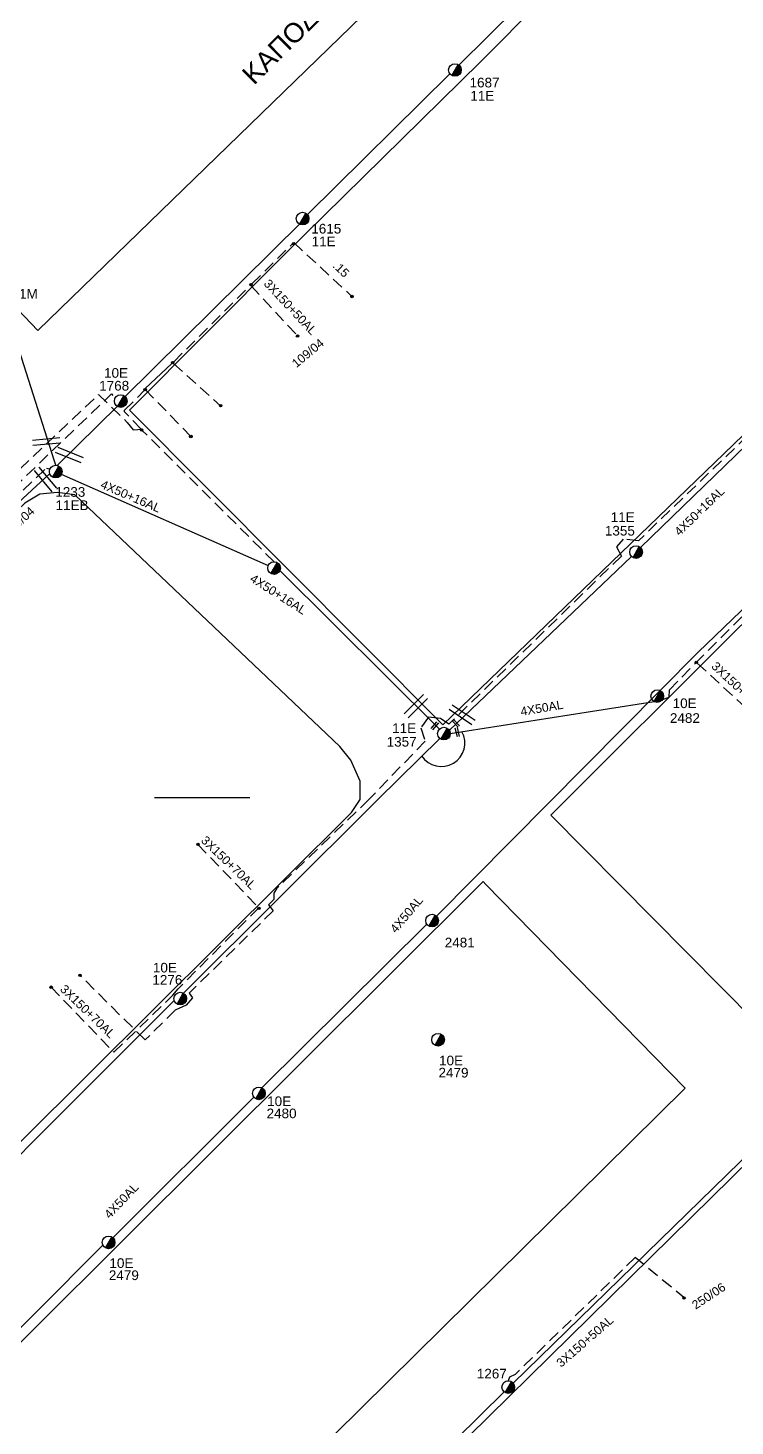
# Model space of a CAD drawing. Header units: millimetres. Extents: x -2238 to -1136, y 747 to 1272.
# Drawn here: x -1761.1 to -1685.9, y 942.5 to 1091.1 of the extents above; entities that cross this region are included whole.
import ezdxf

# ---------------------------------------------------------------- set-up
doc = ezdxf.new("R2010")
doc.units = ezdxf.units.MM
doc.linetypes.add('DASHED', pattern=[19.05, 12.7, -6.35])
for name, color, linetype in [('Άγνωστα', 7, 'Continuous'), ('Γέφυρες Εναέριου Δικτύου', 7, 'Continuous'), ('Γυμνά εναέρια ΧΤ (3Φ)   4x50AL', 7, 'Continuous'), ('Γυμνά εναέρια ΧΤ και ΦΟΠ (3Φ)   4x50+16AL', 7, 'Continuous'), ('Επιγραφές - Σχήματα', 7, 'Continuous'), ('Καλώδια ΧΤ   3x150+50AL', 7, 'DASHED'), ('Καλώδια ΧΤ   3x150+70AL', 7, 'DASHED'), ('Μηχανική τομή', 7, 'Continuous'), ('Στύλος ΦΜ', 7, 'Continuous'), ('Στύλος ΦΜ @ 1', 7, 'Continuous'), ('Συνδέσεις', 7, 'Continuous'), ('Τομή', 7, 'Continuous'), ('Υπόβαθρο ΔΕΗ', 7, 'Continuous'), ('Υπόγεια καλώδια Δικτύου ΧΤ και Παρ. ΧΤ - 3X150+70 AL', 7, 'DASHED'), ('Υπόγεια καλώδια Παροχών ΧΤ   .15', 7, 'DASHED')]:
    doc.layers.add(name, color=color, linetype=linetype)
doc.styles.get("Standard").update_dxf_attribs({"font": 'ARIAL.TTF'})
doc.linetypes.add('SYN_LINE', pattern='A,0.5,-0.0001,["/\\/\\/\\/",Standard,S=0.1,R=0,X=0,Y=-0.05],-0.25', length=0.7501)

# ---------------------------------------------------------------- blocks, each defined once
blk = doc.blocks.new('ΥΠΑΡΧΩΝ ΤΣΙΜΕΝΤΕΝΙΟΣ ΣΤΥΛΟΣ')
at = {"layer": 'Στύλος ΦΜ'}
blk.add_hatch(color=256, dxfattribs=at).paths.add_polyline_path([(-1.29, -2.28, 0.574793), (2.62, 0, 0.268822), (1.3, 2.27)])
blk.add_line((-1.29, -2.28), (1.3, 2.27), dxfattribs=at)
blk.add_circle((0, 0), 2.62, dxfattribs=at)
at = {"layer": 'Στύλος ΦΜ', "flags": 4}
for tag, p in [('ΑΡΙΘΜΟΣ', (-4.68, 8.05)), ('ΤΥΠΟΣ', (-4.91, 3.03))]:
    blk.add_attdef(tag, p, '', height=4, dxfattribs=at)
blk = doc.blocks.new('ΤΟΜΗ')
at = {"layer": 'Τομή', "ltscale": 40}
for p, q in [((-5.68, 0), (5.68, 0)), ((5.68, -2.33), (-5.68, -2.33))]:
    blk.add_line(p, q, dxfattribs=at)
blk = doc.blocks.new('_ΣΥΝΔΕΣΗ')
at = {"layer": 'Συνδέσεις', "linetype": 'SYN_LINE', "ltscale": 40}
blk.add_hatch(color=256, dxfattribs=at).paths.add_polyline_path([(0.5, -0.01, 1), (-0.5, -0.01, 1)])
at = {"layer": 'Συνδέσεις'}
blk.add_circle((0, -0.01), 0.5, dxfattribs=at)
blk = doc.blocks.new('ΜΗΧΑΝΙΚΗ ΤΟΜΗ')
at = {"layer": 'Μηχανική τομή', "ltscale": 40}
for p, q in [((-1.89, 0.78), (1.89, 0.78)), ((1.89, 0), (-1.89, 0))]:
    blk.add_line(p, q, dxfattribs=at)

msp = doc.modelspace()

# ---------------------------------------------------------------- linework, layer by layer
at = {"layer": 'Άγνωστα', "color": 173, "lineweight": -2, "ltscale": 0.1}
for points in [[(-1715.31, 1087.14), (-1702.86, 1099.44)], [(-1731.39, 1071.26), (-1716.26, 1086.21)]]:
    msp.add_lwpolyline(points, dxfattribs=at)
at = {"layer": 'Άγνωστα', "color": 2, "linetype": 'DASHED', "lineweight": -2, "ltscale": 0.1}
for points in [[(-1737.29, 1063.89), (-1732.97, 1068.14)], [(-1745.6, 1055.6), (-1737.47, 1063.71)], [(-1745.61, 1055.43), (-1740.61, 1050.93)], [(-1749.07, 1048.45), (-1750.81, 1050.28), (-1750.81, 1050.45), (-1748.72, 1052.54)], [(-1748.63, 1052.64), (-1743.77, 1047.66)], [(-1734.93, 1034.34), (-1748.9, 1048.26)]]:
    msp.add_lwpolyline(points, dxfattribs=at)
at = {"layer": 'Άγνωστα', "color": 173, "linetype": 'DASHED', "lineweight": -2, "ltscale": 0.1}
msp.add_lwpolyline([(-1676.4, 1055.64), (-1696.2, 1036.58), (-1697.82, 1036.76), (-1698.55, 1035.92), (-1698.03, 1034.94), (-1716.37, 1017.08), (-1717.25, 1017.7), (-1718.51, 1017.82), (-1719.33, 1016.7), (-1718.87, 1015.27), (-1724.85, 1009.09), (-1734.64, 999.64), (-1734.96, 999.11), (-1734.96, 998.46), (-1735.54, 997.88), (-1735.03, 997.24), (-1743.97, 988.48), (-1743.61, 988.01), (-1744.29, 987.22), (-1745.44, 986.69), (-1748.64, 983.52), (-1755.61, 990.45)], dxfattribs=at)
at = {"layer": 'Άγνωστα', "color": 2, "lineweight": -2, "ltscale": 0.1}
msp.add_lwpolyline([(-1748.63, 1052.76), (-1745.79, 1055.43)], dxfattribs=at)
at = {"layer": 'Άγνωστα', "color": 30, "lineweight": -2, "ltscale": 0.1}
msp.add_lwpolyline([(-1717.32, 1015.56), (-1717.32, 1015.56), (-1723.89, 1009.09), (-1744.57, 988.49)], dxfattribs=at)
at = {"layer": 'Άγνωστα', "color": 30, "ltscale": 0.1}
msp.add_lwpolyline([(-1777.35, 955.9), (-1745.55, 987.7)], dxfattribs=at)
at = {"layer": 'Γέφυρες Εναέριου Δικτύου', "lineweight": -2, "ltscale": 0.1}
msp.add_lwpolyline([(-1719.25, 1013.7, 0.958776), (-1714.97, 1016.28, -4.417758)], format="xyb", dxfattribs=at)
at = {"layer": 'Γυμνά εναέρια ΧΤ (3Φ)   4x50AL', "color": 30, "linetype": 'DASHED', "lineweight": -2, "ltscale": 0.1}
msp.add_lwpolyline([(-1693.65, 1019.71), (-1692.95, 1019.97), (-1692.92, 1020.73), (-1690.16, 1023.56), (-1678.56, 1035.12), (-1676.84, 1035.06), (-1675.6, 1036.06), (-1675.43, 1037.68), (-1675.5, 1038.14), (-1663.6, 1049.76), (-1661.74, 1049.04), (-1659.82, 1051.32), (-1659.43, 1052.15), (-1659.84, 1053.74)], dxfattribs=at)
at = {"layer": 'Γυμνά εναέρια ΧΤ (3Φ)   4x50AL', "color": 5, "lineweight": -2, "ltscale": 0.1}
msp.add_lwpolyline([(-1662.22, 1052.21), (-1675.39, 1038.86), (-1676.27, 1037.8), (-1689.87, 1024.72), (-1693.89, 1020.65), (-1717.67, 996.69)], dxfattribs=at)
at = {"layer": 'Γυμνά εναέρια ΧΤ (3Φ)   4x50AL', "color": 30, "lineweight": -2, "ltscale": 0.1}
msp.add_lwpolyline([(-1716.22, 1016.08), (-1694.56, 1019.48)], dxfattribs=at)
at = {"layer": 'Γυμνά εναέρια ΧΤ (3Φ)   4x50AL', "color": 5, "ltscale": 0.1}
for points in [[(-1736.22, 978.42), (-1718.66, 995.87)], [(-1752.05, 962.48), (-1737.08, 977.43)], [(-1767.52, 947.28), (-1753.12, 961.7)]]:
    msp.add_lwpolyline(points, dxfattribs=at)
at = {"layer": 'Γυμνά εναέρια ΧΤ και ΦΟΠ (3Φ)   4x50+16AL', "color": 173, "ltscale": 0.1}
for points in [[(-1750.91, 1051.78), (-1732.03, 1070.44)], [(-1757.98, 1044.58), (-1751.55, 1050.9)]]:
    msp.add_lwpolyline(points, dxfattribs=at)
at = {"layer": 'Γυμνά εναέρια ΧΤ και ΦΟΠ (3Φ)   4x50+16AL', "color": 27, "ltscale": 0.1}
msp.add_lwpolyline([(-1758.13, 1044.6), (-1758.26, 1045.02), (-1763.25, 1060.73)], dxfattribs=at)
at = {"layer": 'Γυμνά εναέρια ΧΤ και ΦΟΠ (3Φ)   4x50+16AL', "color": 1, "lineweight": -2, "ltscale": 0.1}
for points in [[(-1695.99, 1035.85), (-1675.74, 1055.5)], [(-1716.31, 1016.41), (-1696.95, 1034.91)]]:
    msp.add_lwpolyline(points, dxfattribs=at)
at = {"layer": 'Γυμνά εναέρια ΧΤ και ΦΟΠ (3Φ)   4x50+16AL', "color": 151, "ltscale": 0.1}
msp.add_lwpolyline([(-1758.76, 1043.71), (-1776.88, 1026.98)], dxfattribs=at)
at = {"layer": 'Γυμνά εναέρια ΧΤ και ΦΟΠ (3Φ)   4x50+16AL', "color": 2, "lineweight": -2, "ltscale": 0.1}
for points in [[(-1757.55, 1043.67), (-1735.55, 1033.94)], [(-1734.32, 1033.4), (-1717.37, 1016.55)]]:
    msp.add_lwpolyline(points, dxfattribs=at)
at = {"layer": 'Γυμνά εναέρια ΧΤ και ΦΟΠ (3Φ)   4x50+16AL', "color": 85, "ltscale": 0.1}
for points in [[(-1709.52, 947.04), (-1682.58, 973.32)], [(-1731.08, 925.78), (-1710.49, 946.12)]]:
    msp.add_lwpolyline(points, dxfattribs=at)
at = {"layer": 'Επιγραφές - Σχήματα', "ltscale": 0.1}
msp.add_line((-1747.63, 1009.29), (-1737.52, 1009.29), dxfattribs=at)
at = {"layer": 'Καλώδια ΧΤ   3x150+50AL', "color": 2, "linetype": 'DASHED', "lineweight": -2, "ltscale": 0.1}
msp.add_lwpolyline([(-1737.38, 1063.67), (-1732.44, 1058.35)], dxfattribs=at)
at = {"layer": 'Καλώδια ΧΤ   3x150+50AL', "color": 2, "linetype": 'DASHED', "ltscale": 0.1}
for points in [[(-1770.35, 1033.62), (-1770.43, 1033.72), (-1771.6, 1035.07), (-1753.58, 1052.11), (-1750.53, 1049.16), (-1749.91, 1048.35), (-1748.93, 1048.42)], [(-1785.59, 1041.76), (-1774.11, 1030.24), (-1759.13, 1044.28), (-1758.74, 1044.2)]]:
    msp.add_lwpolyline(points, dxfattribs=at)
at = {"layer": 'Καλώδια ΧΤ   3x150+50AL', "color": 30, "linetype": 'DASHED', "lineweight": -2, "ltscale": 0.1}
msp.add_lwpolyline([(-1689.96, 1023.58), (-1683.14, 1017.28)], dxfattribs=at)
at = {"layer": 'Καλώδια ΧΤ   3x150+50AL', "color": 85, "linetype": 'DASHED', "ltscale": 0.1}
msp.add_lwpolyline([(-1691.23, 956.02), (-1696.56, 960.4), (-1709.31, 947.97), (-1709.93, 947.67), (-1710.05, 947.29)], dxfattribs=at)
at = {"layer": 'Καλώδια ΧΤ   3x150+70AL', "color": 173, "linetype": 'DASHED', "ltscale": 0.1}
msp.add_lwpolyline([(-1785.14, 1042.19), (-1773.61, 1031.62), (-1752.2, 1052.19), (-1752.06, 1052.01)], dxfattribs=at)
at = {"layer": 'Υπόβαθρο ΔΕΗ', "lineweight": -2, "ltscale": 0.1}
for points in [[(-1760.04, 1058.92), (-1665, 1151.16), (-1695.77, 1182.16), (-1789.47, 1089.79), (-1760.04, 1058.92)], [(-1750.29, 1050.45), (-1717, 1017.01), (-1676.11, 1056.44), (-1665.92, 1104.15), (-1661.8, 1124.04), (-1659.55, 1135.3), (-1659.73, 1136.87), (-1659.92, 1137.26), (-1660.29, 1137.67), (-1661.24, 1137.73), (-1662.79, 1137.21), (-1666.69, 1133.42), (-1678.88, 1121.29), (-1700.04, 1100.56), (-1713.03, 1087.44), (-1733.76, 1067.06), (-1750.29, 1050.45)], [(-1705.54, 1007.4), (-1686.01, 1026.9), (-1664.99, 1047.38), (-1652.03, 1060.3), (-1639.09, 1072.94), (-1629.68, 1082.44), (-1617.55, 1070.37), (-1611.14, 1063.86), (-1608.21, 1061.01), (-1614.07, 1054.83), (-1626.4, 1042.74), (-1654.89, 1014.39), (-1673.22, 996.15), (-1683.77, 985.43), (-1705.54, 1007.4)]]:
    msp.add_lwpolyline(points, dxfattribs=at)
msp.add_lwpolyline([(-1588.35, 1009.09), (-1713.99, 881.83), (-1752.1, 895.58), (-1752.96, 903.32), (-1645.46, 1009.09), (-1600.53, 1052.94), (-1572.37, 1025.2)], close=True, dxfattribs=at)
at = {"layer": 'Υπόβαθρο ΔΕΗ', "ltscale": 0.1}
msp.add_lwpolyline([(-1794.61, 1009.09), (-1797.28, 1006.51), (-1797.84, 1004.58), (-1797.84, 1003.18), (-1797.49, 1001.56), (-1769.18, 971.7), (-1766.76, 970.61), (-1764.77, 970.61), (-1763.15, 971.26), (-1761.74, 972.83), (-1726.7, 1007.71), (-1725.8, 1009.09), (-1725.8, 1011.02), (-1726.79, 1013.24), (-1727.93, 1014.71), (-1756.1, 1041.47), (-1757.95, 1041.7), (-1759.81, 1041.54), (-1761.43, 1040.56)], close=True, dxfattribs=at)
msp.add_lwpolyline([(-1712.43, 1000.05), (-1691.25, 978.4), (-1768.7, 901.91), (-1797.88, 910.02), (-1798.72, 914.7), (-1712.84, 1000.22), (-1712.72, 1000.35), (-1712.43, 1000.05)], dxfattribs=at)
at = {"layer": 'Υπόγεια καλώδια Δικτύου ΧΤ και Παρ. ΧΤ - 3X150+70 AL', "color": 30, "linetype": 'DASHED', "ltscale": 0.1}
for points in [[(-1743.02, 1004.29), (-1736.56, 997.57), (-1745.14, 988.94)], [(-1758.63, 989.13), (-1751.95, 982.21), (-1745.68, 988.29), (-1745.14, 988.94), (-1745.14, 988.94)]]:
    msp.add_lwpolyline(points, dxfattribs=at)
at = {"layer": 'Υπόγεια καλώδια Παροχών ΧΤ   .15', "color": 2, "linetype": 'DASHED', "lineweight": -2, "ltscale": 0.1}
msp.add_lwpolyline([(-1732.84, 1068.27), (-1726.66, 1062.54)], dxfattribs=at)

# ---------------------------------------------------------------- block references
at = {"layer": 'Καλώδια ΧΤ   3x150+50AL', "linetype": 'DASHED', "ltscale": 0.1, "xscale": 0.2565857821764941, "yscale": 0.2565857821764941, "zscale": 0.2565857821764941}
for p in [(-1737.38, 1063.8), (-1732.44, 1058.35), (-1690.07, 1023.65)]:
    msp.add_blockref('_ΣΥΝΔΕΣΗ', p, dxfattribs=at)
at = {"layer": 'Μηχανική τομή', "ltscale": 0.1}
for p, xscale, yscale, zscale, rotation in [((-1717.94, 1016.98), 0.2565857821765013, 0.2565857821765013, 0.2565857821765013, 229.2226761144158), ((-1715.71, 1017.12), 0.2565857821765479, 0.2565857821765479, 0.2565857821765479, 314.8241611238307), ((-1715.56, 1016.2), 0.2565857821764398, 0.2565857821764398, 0.2565857821764398, 283.4650500939269)]:
    msp.add_blockref('ΜΗΧΑΝΙΚΗ ΤΟΜΗ', p, dxfattribs=dict(at, xscale=xscale, yscale=yscale, zscale=zscale, rotation=rotation))
at = {"layer": 'Στύλος ΦΜ @ 1', "ltscale": 0.1}
ref = msp.add_blockref('ΥΠΑΡΧΩΝ ΤΣΙΜΕΝΤΕΝΙΟΣ ΣΤΥΛΟΣ', (-1715.72, 1086.61), dxfattribs=dict(at, xscale=0.2565857821764941, yscale=0.2565857821764941, zscale=0.2565857821764941))
ref.add_attrib('ΤΥΠΟΣ', '11E', (-1714.08, 1083.36), dxfattribs={"layer": 'Στύλος ΦΜ', "height": 1.026, "flags": 4})
ref.add_attrib('ΑΡΙΘΜΟΣ', '1687', (-1714.16, 1084.76), dxfattribs={"layer": 'Στύλος ΦΜ', "height": 1.026, "flags": 4})
ref = msp.add_blockref('ΥΠΑΡΧΩΝ ΤΣΙΜΕΝΤΕΝΙΟΣ ΣΤΥΛΟΣ', (-1731.9, 1070.82), dxfattribs=dict(at, xscale=0.2565857821764941, yscale=0.2565857821764941, zscale=0.2565857821764941))
ref.add_attrib('ΤΥΠΟΣ', '11E', (-1730.94, 1067.88), dxfattribs={"layer": 'Στύλος ΦΜ', "height": 1.026, "flags": 4})
ref.add_attrib('ΑΡΙΘΜΟΣ', '1615', (-1730.98, 1069.23), dxfattribs={"layer": 'Στύλος ΦΜ', "height": 1.026, "flags": 4})
ref = msp.add_blockref('ΥΠΑΡΧΩΝ ΤΣΙΜΕΝΤΕΝΙΟΣ ΣΤΥΛΟΣ', (-1763.6, 1061.3), dxfattribs=dict(at, xscale=0.2565857821764941, yscale=0.2565857821764941, zscale=0.2565857821764941))
ref.add_attrib('ΤΥΠΟΣ', '11M', (-1762.83, 1062.31), dxfattribs={"layer": 'Στύλος ΦΜ', "height": 1.026, "flags": 4})
ref = msp.add_blockref('ΥΠΑΡΧΩΝ ΤΣΙΜΕΝΤΕΝΙΟΣ ΣΤΥΛΟΣ', (-1751.23, 1051.42), dxfattribs=dict(at, xscale=0.2565857821764941, yscale=0.2565857821764941, zscale=0.2565857821764941))
ref.add_attrib('ΤΥΠΟΣ', '10E', (-1753, 1053.9), dxfattribs={"layer": 'Στύλος ΦΜ', "height": 1.026, "flags": 4})
ref.add_attrib('ΑΡΙΘΜΟΣ', '1768', (-1753.52, 1052.54), dxfattribs={"layer": 'Στύλος ΦΜ', "height": 1.026, "flags": 4})
ref = msp.add_blockref('ΥΠΑΡΧΩΝ ΤΣΙΜΕΝΤΕΝΙΟΣ ΣΤΥΛΟΣ', (-1758.13, 1043.93), dxfattribs=dict(at, xscale=0.2565857821764941, yscale=0.2565857821764941, zscale=0.2565857821764941))
ref.add_attrib('ΤΥΠΟΣ', '1233', (-1758.18, 1041.25), dxfattribs={"layer": 'Στύλος ΦΜ', "height": 1.026, "flags": 4})
ref.add_attrib('ΑΡΙΘΜΟΣ', '11EB', (-1758.16, 1039.84), dxfattribs={"layer": 'Στύλος ΦΜ', "height": 1.026, "flags": 4})
ref = msp.add_blockref('ΥΠΑΡΧΩΝ ΤΣΙΜΕΝΤΕΝΙΟΣ ΣΤΥΛΟΣ', (-1696.46, 1035.37), dxfattribs=dict(at, xscale=0.2565857821764941, yscale=0.2565857821764941, zscale=0.2565857821764941))
ref.add_attrib('ΤΥΠΟΣ', '11E', (-1699.16, 1038.58), dxfattribs={"layer": 'Στύλος ΦΜ', "height": 1.026, "flags": 4})
ref.add_attrib('ΑΡΙΘΜΟΣ', '1355', (-1699.78, 1037.13), dxfattribs={"layer": 'Στύλος ΦΜ', "height": 1.026, "flags": 4})
at = {"layer": 'Στύλος ΦΜ @ 1', "ltscale": 0.1, "xscale": 0.2565857821764941, "yscale": 0.2565857821764941, "zscale": 0.2565857821764941}
msp.add_blockref('ΥΠΑΡΧΩΝ ΤΣΙΜΕΝΤΕΝΙΟΣ ΣΤΥΛΟΣ', (-1734.93, 1033.67), dxfattribs=at)
at = {"layer": 'Στύλος ΦΜ @ 1', "ltscale": 0.1}
ref = msp.add_blockref('ΥΠΑΡΧΩΝ ΤΣΙΜΕΝΤΕΝΙΟΣ ΣΤΥΛΟΣ', (-1694.22, 1020.06), dxfattribs=dict(at, xscale=0.2565857821764941, yscale=0.2565857821764941, zscale=0.2565857821764941))
ref.add_attrib('ΤΥΠΟΣ', '10E', (-1692.58, 1018.79), dxfattribs={"layer": 'Στύλος ΦΜ', "height": 1.026, "flags": 4})
ref.add_attrib('ΑΡΙΘΜΟΣ', '2482', (-1692.87, 1017.22), dxfattribs={"layer": 'Στύλος ΦΜ', "height": 1.026, "flags": 4})
ref = msp.add_blockref('ΥΠΑΡΧΩΝ ΤΣΙΜΕΝΤΕΝΙΟΣ ΣΤΥΛΟΣ', (-1716.89, 1016.08), dxfattribs=dict(at, xscale=0.2565857821764941, yscale=0.2565857821764941, zscale=0.2565857821764941))
ref.add_attrib('ΤΥΠΟΣ', '11E', (-1722.39, 1016.14), dxfattribs={"layer": 'Στύλος ΦΜ', "height": 1.026, "flags": 4})
ref.add_attrib('ΑΡΙΘΜΟΣ', '1357', (-1722.97, 1014.7), dxfattribs={"layer": 'Στύλος ΦΜ', "height": 1.026, "flags": 4})
ref = msp.add_blockref('ΥΠΑΡΧΩΝ ΤΣΙΜΕΝΤΕΝΙΟΣ ΣΤΥΛΟΣ', (-1718.15, 996.21), dxfattribs=dict(at, xscale=0.2565857821764941, yscale=0.2565857821764941, zscale=0.2565857821764941))
ref.add_attrib('ΑΡΙΘΜΟΣ', '2481', (-1716.8, 993.36), dxfattribs={"layer": 'Στύλος ΦΜ', "height": 1.026, "flags": 4})
ref = msp.add_blockref('ΥΠΑΡΧΩΝ ΤΣΙΜΕΝΤΕΝΙΟΣ ΣΤΥΛΟΣ', (-1744.91, 987.91), dxfattribs=dict(at, xscale=0.2565857821764941, yscale=0.2565857821764941, zscale=0.2565857821764941))
ref.add_attrib('ΤΥΠΟΣ', '1276', (-1747.87, 989.4), dxfattribs={"layer": 'Στύλος ΦΜ', "height": 1.026, "flags": 4})
ref.add_attrib('ΑΡΙΘΜΟΣ', '10E', (-1747.81, 990.69), dxfattribs={"layer": 'Στύλος ΦΜ', "height": 1.026, "flags": 4})
ref = msp.add_blockref('ΥΠΑΡΧΩΝ ΤΣΙΜΕΝΤΕΝΙΟΣ ΣΤΥΛΟΣ', (-1717.5, 983.54), dxfattribs=dict(at, xscale=0.2565857821764941, yscale=0.2565857821764941, zscale=0.2565857821764941))
ref.add_attrib('ΤΥΠΟΣ', '2479', (-1717.46, 979.53), dxfattribs={"layer": 'Στύλος ΦΜ', "height": 1.026, "flags": 4})
ref.add_attrib('ΑΡΙΘΜΟΣ', '10E', (-1717.4, 980.82), dxfattribs={"layer": 'Στύλος ΦΜ', "height": 1.026, "flags": 4})
ref = msp.add_blockref('ΥΠΑΡΧΩΝ ΤΣΙΜΕΝΤΕΝΙΟΣ ΣΤΥΛΟΣ', (-1736.55, 977.84), dxfattribs=dict(at, xscale=0.2565857821764941, yscale=0.2565857821764941, zscale=0.2565857821764941))
ref.add_attrib('ΤΥΠΟΣ', '2480', (-1735.73, 975.2), dxfattribs={"layer": 'Στύλος ΦΜ', "height": 1.026, "flags": 4})
ref.add_attrib('ΑΡΙΘΜΟΣ', '10E', (-1735.67, 976.49), dxfattribs={"layer": 'Στύλος ΦΜ', "height": 1.026, "flags": 4})
ref = msp.add_blockref('ΥΠΑΡΧΩΝ ΤΣΙΜΕΝΤΕΝΙΟΣ ΣΤΥΛΟΣ', (-1752.52, 962), dxfattribs=dict(at, xscale=0.2565857821764941, yscale=0.2565857821764941, zscale=0.2565857821764941))
ref.add_attrib('ΤΥΠΟΣ', '2479', (-1752.49, 958), dxfattribs={"layer": 'Στύλος ΦΜ', "height": 1.026, "flags": 4})
ref.add_attrib('ΑΡΙΘΜΟΣ', '10E', (-1752.43, 959.29), dxfattribs={"layer": 'Στύλος ΦΜ', "height": 1.026, "flags": 4})
ref = msp.add_blockref('ΥΠΑΡΧΩΝ ΤΣΙΜΕΝΤΕΝΙΟΣ ΣΤΥΛΟΣ', (-1710.05, 946.62), dxfattribs=dict(at, xscale=0.2565857821764941, yscale=0.2565857821764941, zscale=0.2565857821764941))
ref.add_attrib('ΤΥΠΟΣ', '1267', (-1713.39, 947.54), dxfattribs={"layer": 'Στύλος ΦΜ', "height": 1.026, "flags": 4})
at = {"layer": 'Συνδέσεις', "ltscale": 0.1, "xscale": 0.2565857821764941, "yscale": 0.2565857821764941, "zscale": 0.2565857821764941}
for p in [(-1745.7, 1055.52), (-1748.63, 1052.64), (-1740.61, 1050.93), (-1748.99, 1048.35), (-1743.78, 1047.66), (-1743.03, 1004.31), (-1736.54, 997.51), (-1755.56, 990.4), (-1758.62, 989.13), (-1691.37, 956.09)]:
    msp.add_blockref('_ΣΥΝΔΕΣΗ', p, dxfattribs=at)
at = {"layer": 'Τομή', "ltscale": 0.1}
for p, xscale, yscale, zscale, rotation in [((-1759.11, 1046.82), 0.256585782176507, 0.256585782176507, 0.256585782176507, 185.3175146733863), ((-1756.79, 1045.41), 0.2565857821764658, 0.2565857821764658, 0.2565857821764658, 158.1701594472347), ((-1759.45, 1042.91), 0.2565857821765238, 0.2565857821765238, 0.2565857821765238, 129.9087741025004), ((-1720.09, 1019.22), 0.2565857821764389, 0.2565857821764389, 0.2565857821764389, 44.86771090147152), ((-1715.12, 1017.83), 0.2565857821765872, 0.2565857821765872, 0.2565857821765872, 146.3492480407325)]:
    msp.add_blockref('ΤΟΜΗ', p, dxfattribs=dict(at, xscale=xscale, yscale=yscale, zscale=zscale, rotation=rotation))
at = {"layer": 'Υπόγεια καλώδια Παροχών ΧΤ   .15', "linetype": 'DASHED', "ltscale": 0.1, "xscale": 0.2565857821764941, "yscale": 0.2565857821764941, "zscale": 0.2565857821764941}
for p in [(-1732.84, 1068.14), (-1726.65, 1062.54)]:
    msp.add_blockref('_ΣΥΝΔΕΣΗ', p, dxfattribs=at)

# ---------------------------------------------------------------- texts
at = {"layer": 'Γυμνά εναέρια ΧΤ (3Φ)   4x50AL', "color": 7, "ltscale": 0.1, "char_height": 0.924, "width": 86.4036, "attachment_point": 1}
for insert, rotation in [((-1708.82, 1018.87), 9.7447), ((-1722.69, 995.4), 50.0821), ((-1753.08, 965.1), 46.4647)]:
    msp.add_mtext('4X50AL', dxfattribs=dict(at, insert=insert, rotation=rotation))
at = {"layer": 'Γυμνά εναέρια ΧΤ και ΦΟΠ (3Φ)   4x50+16AL', "color": 7, "ltscale": 0.1, "char_height": 0.924, "width": 86.4036, "attachment_point": 1}
for insert, rotation in [((-1753.1, 1043.07), 336.8189), ((-1692.5, 1037.69), 44.055), ((-1737.09, 1033.1), 327.5727)]:
    msp.add_mtext('4X50+16AL', dxfattribs=dict(at, insert=insert, rotation=rotation))
at = {"layer": 'Επιγραφές - Σχήματα', "ltscale": 0.1, "attachment_point": 5}
for s, insert, char_height, rotation in [('ΚΑΠΟΔΙΣΤΡΙΟΥ', (-1730.25, 1093.1), 2.0527, 44.6402), ('109/04', (-1731.34, 1056.52), 0.924, 39.6926)]:
    msp.add_mtext(s, dxfattribs=dict(at, insert=insert, char_height=char_height, rotation=rotation))
at = {"layer": 'Επιγραφές - Σχήματα', "ltscale": 0.1, "insert": (-1763.8, 1037.59), "char_height": 0.924, "width": 2.4947, "attachment_point": 1, "rotation": 43.0286}
msp.add_mtext('109/04', dxfattribs=at)
at = {"layer": 'Επιγραφές - Σχήματα', "color": 7, "ltscale": 0.1, "insert": (-1690.65, 955.61), "char_height": 0.924, "width": 86.4036, "attachment_point": 1, "rotation": 33.3885}
msp.add_mtext('250/06', dxfattribs=at)
at = {"layer": 'Καλώδια ΧΤ   3x150+50AL', "color": 7, "linetype": 'DASHED', "ltscale": 0.1, "char_height": 0.924, "width": 86.4036, "attachment_point": 1}
for insert, rotation in [((-1735.42, 1064.47), 313.114), ((-1687.9, 1023.81), 316.813), ((-1705.04, 949.37), 41.0511)]:
    msp.add_mtext('3X150+50AL', dxfattribs=dict(at, insert=insert, rotation=rotation))
at = {"layer": 'Υπόγεια καλώδια Δικτύου ΧΤ και Παρ. ΧΤ - 3X150+70 AL', "color": 7, "linetype": 'DASHED', "ltscale": 0.1, "char_height": 0.924, "width": 86.4036, "attachment_point": 1, "rotation": 316.0794}
for insert in [(-1742.13, 1005.3), (-1757.11, 989.49)]:
    msp.add_mtext('3X150+70AL', dxfattribs=dict(at, insert=insert))
at = {"layer": 'Υπόγεια καλώδια Παροχών ΧΤ   .15', "color": 7, "linetype": 'DASHED', "ltscale": 0.1, "insert": (-1728.13, 1066.39), "char_height": 0.924, "width": 86.4036, "attachment_point": 1, "rotation": 315.9823}
msp.add_mtext('.15', dxfattribs=at)

doc.saveas('drawing.dxf')
